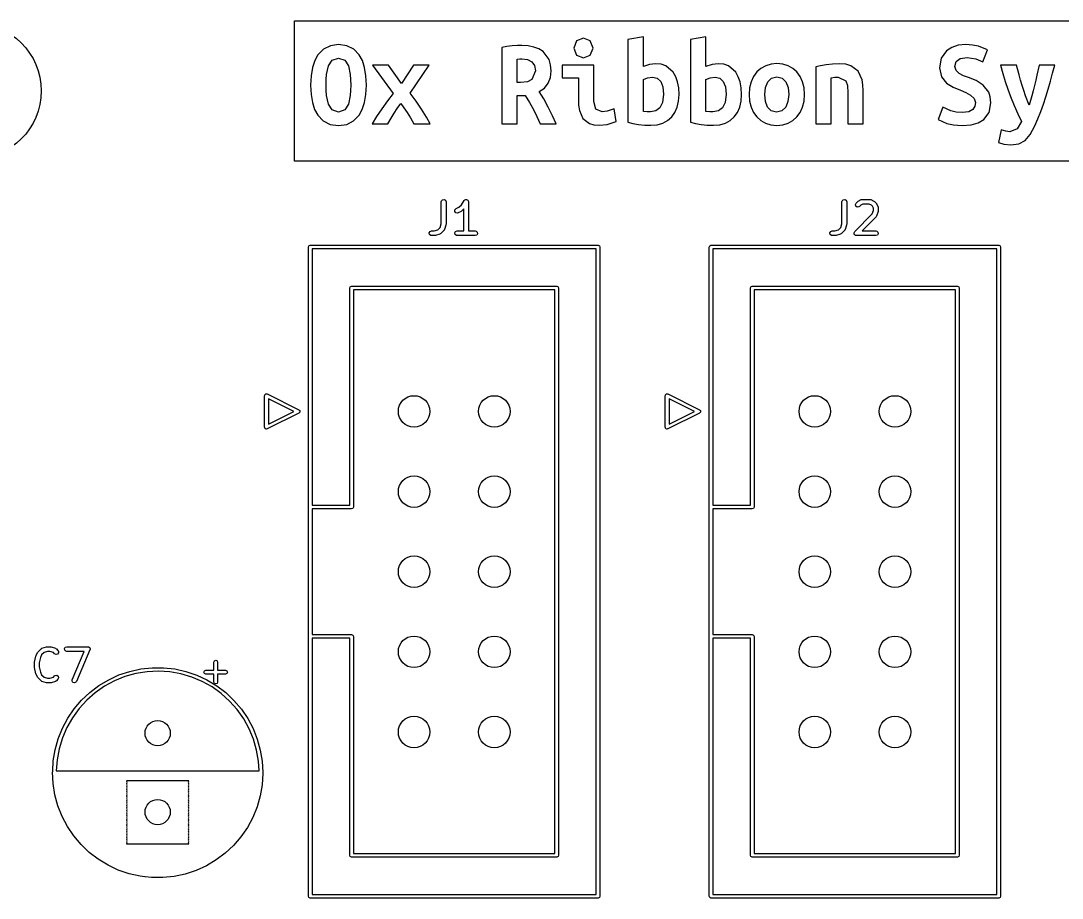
# Model space of a CAD drawing. Extents: x 80 to 221, y -131 to -73.
# Drawn here: x 156.19 to 189.2, y -102.04 to -74.23 of the extents above; entities that cross this region are included whole.
import ezdxf

# ---------------------------------------------------------------- set-up
doc = ezdxf.new("R2010")
doc.units = 0
doc.layers.add('BLACK', color=7, linetype='CONTINUOUS')

msp = doc.modelspace()

# ---------------------------------------------------------------- linework, layer by layer
at = {"layer": 'BLACK', "linetype": 'CONTINUOUS'}
for p, q in [((164.861, -74.2308), (195.311, -74.2308)), ((164.861, -78.6772), (164.861, -74.2308)), ((173.805, -74.8665), (173.716, -75.0967)), ((174.022, -74.7832), (173.805, -74.8665)), ((174.24, -74.8665), (174.022, -74.7832)), ((174.331, -75.0967), (174.24, -74.8665)), ((175.923, -74.7435), (175.435, -74.8268)), ((175.435, -74.8268), (175.435, -77.4422)), ((175.923, -75.6761), (175.923, -74.7435)), ((177.907, -74.7435), (177.419, -74.8268)), ((177.419, -74.8268), (177.419, -77.4422)), ((177.907, -75.6761), (177.907, -74.7435)), ((165.784, -75.1293), (165.608, -75.309)), ((166.001, -75.0215), (165.784, -75.1293)), ((166.259, -74.9856), (166.001, -75.0215)), ((166.524, -75.0215), (166.259, -74.9856)), ((166.744, -75.1293), (166.524, -75.0215)), ((166.918, -75.309), (166.744, -75.1293)), ((171.591, -75.0471), (171.434, -75.0768)), ((171.434, -75.0768), (171.434, -77.4978)), ((171.764, -75.0272), (171.591, -75.0471)), ((171.93, -75.0173), (171.764, -75.0272)), ((172.069, -75.0133), (171.93, -75.0173)), ((172.27, -75.0252), (172.069, -75.0133)), ((172.45, -75.061), (172.27, -75.0252)), ((172.609, -75.1215), (172.45, -75.061)), ((172.744, -75.2078), (172.609, -75.1215)), ((172.932, -75.4598), (172.744, -75.2078)), ((173.716, -75.0967), (173.805, -75.3229)), ((174.24, -75.3229), (174.331, -75.0967)), ((185.529, -75.18), (185.361, -75.4122)), ((185.697, -75.072), (185.529, -75.18)), ((185.903, -75.0072), (185.697, -75.072)), ((186.146, -74.9856), (185.903, -75.0072)), ((186.358, -74.9985), (186.146, -74.9856)), ((186.541, -75.0372), (186.358, -74.9985)), ((186.825, -75.1522), (186.541, -75.0372)), ((186.682, -75.5293), (186.825, -75.1522)), ((165.506, -75.4902), (165.432, -75.7104)), ((165.608, -75.309), (165.506, -75.4902)), ((165.939, -75.6622), (166.056, -75.4777)), ((166.056, -75.4777), (166.259, -75.4102)), ((166.259, -75.4102), (166.461, -75.4777)), ((166.461, -75.4777), (166.578, -75.6602)), ((167.017, -75.4902), (166.918, -75.309)), ((167.087, -75.7104), (167.017, -75.4902)), ((171.922, -75.4499), (172.002, -75.44)), ((171.922, -76.1881), (171.922, -75.4499)), ((172.002, -75.44), (172.069, -75.438)), ((172.069, -75.438), (172.245, -75.4608)), ((172.245, -75.4608), (172.383, -75.5293)), ((172.383, -75.5293), (172.472, -75.6464)), ((172.981, -75.626), (172.932, -75.4598)), ((173.805, -75.3229), (174.022, -75.4062)), ((174.022, -75.4062), (174.24, -75.3229)), ((180.153, -75.5848), (179.97, -75.6022)), ((180.34, -75.6022), (180.153, -75.5848)), ((185.361, -75.4122), (185.305, -75.7198)), ((185.793, -75.6761), (185.836, -75.5196)), ((185.836, -75.5196), (185.966, -75.4257)), ((185.966, -75.4257), (186.182, -75.3943)), ((186.182, -75.3943), (186.462, -75.434)), ((186.462, -75.434), (186.682, -75.5293)), ((165.432, -75.7104), (165.388, -75.9694)), ((165.884, -75.9341), (165.939, -75.6622)), ((166.578, -75.6602), (166.634, -75.9321)), ((167.13, -75.9694), (167.087, -75.7104)), ((167.846, -75.6325), (167.334, -75.6325)), ((167.334, -75.6325), (167.989, -76.5373)), ((168.259, -76.2159), (167.846, -75.6325)), ((168.64, -75.6325), (168.259, -76.2159)), ((168.533, -76.5294), (169.136, -75.6325)), ((169.136, -75.6325), (168.64, -75.6325)), ((172.502, -75.815), (172.391, -76.0909)), ((172.472, -75.6464), (172.502, -75.815)), ((172.976, -76.0234), (172.998, -75.819)), ((172.998, -75.819), (172.981, -75.626)), ((174.351, -75.6325), (173.347, -75.6325)), ((173.347, -75.6325), (173.347, -76.0373)), ((174.351, -76.7874), (174.351, -75.6325)), ((176.121, -75.6106), (175.923, -75.6761)), ((176.312, -75.5928), (176.121, -75.6106)), ((176.483, -75.6101), (176.312, -75.5928)), ((176.633, -75.6622), (176.483, -75.6101)), ((176.865, -75.8607), (176.633, -75.6622)), ((176.947, -76.0021), (176.865, -75.8607)), ((178.106, -75.6106), (177.907, -75.6761)), ((178.296, -75.5928), (178.106, -75.6106)), ((178.468, -75.6101), (178.296, -75.5928)), ((178.618, -75.6622), (178.468, -75.6101)), ((178.85, -75.8607), (178.618, -75.6622)), ((178.932, -76.0021), (178.85, -75.8607)), ((179.52, -75.8527), (179.416, -75.9946)), ((179.649, -75.7386), (179.52, -75.8527)), ((179.8, -75.6543), (179.649, -75.7386)), ((179.97, -75.6022), (179.8, -75.6543)), ((180.509, -75.6543), (180.34, -75.6022)), ((180.658, -75.7386), (180.509, -75.6543)), ((180.786, -75.8527), (180.658, -75.7386)), ((180.89, -75.9946), (180.786, -75.8527)), ((181.538, -75.6573), (181.392, -75.692)), ((181.392, -75.692), (181.392, -77.4978)), ((181.715, -75.6245), (181.538, -75.6573)), ((181.916, -75.6007), (181.715, -75.6245)), ((182.134, -75.5928), (181.916, -75.6007)), ((182.337, -75.6082), (182.134, -75.5928)), ((182.503, -75.6543), (182.337, -75.6082)), ((182.735, -75.8289), (182.503, -75.6543)), ((182.856, -76.0988), (182.735, -75.8289)), ((185.305, -75.7198), (185.368, -76.0115)), ((185.833, -75.8011), (185.793, -75.6761)), ((185.934, -75.8964), (185.833, -75.8011)), ((186.073, -75.9698), (185.934, -75.8964)), ((187.242, -75.6325), (187.315, -75.8985)), ((187.75, -75.6325), (187.242, -75.6325)), ((187.315, -75.8985), (187.392, -76.1529)), ((187.831, -75.946), (187.75, -75.6325)), ((188.468, -75.6325), (188.399, -75.95)), ((188.968, -75.6325), (188.468, -75.6325)), ((188.823, -76.1464), (188.894, -75.8919)), ((188.894, -75.8919), (188.968, -75.6325)), ((165.388, -75.9694), (165.374, -76.2675)), ((165.87, -76.2675), (165.873, -76.0948)), ((165.873, -76.0948), (165.884, -75.9341)), ((166.634, -75.9321), (166.644, -76.0943)), ((166.644, -76.0943), (166.648, -76.2675)), ((167.144, -76.2675), (167.13, -75.9694)), ((172.029, -76.1881), (171.922, -76.1881)), ((172.245, -76.1638), (172.029, -76.1881)), ((172.391, -76.0909), (172.245, -76.1638)), ((172.794, -76.3617), (172.91, -76.2079)), ((172.91, -76.2079), (172.976, -76.0234)), ((173.347, -76.0373), (173.863, -76.0373)), ((173.863, -76.0373), (173.863, -76.7239)), ((175.923, -76.0889), (176.056, -76.0353)), ((175.923, -77.1009), (175.923, -76.0889)), ((176.056, -76.0353), (176.213, -76.0135)), ((176.213, -76.0135), (176.365, -76.0482)), ((176.365, -76.0482), (176.472, -76.1524)), ((176.472, -76.1524), (176.536, -76.322)), ((177.006, -76.1683), (176.947, -76.0021)), ((177.042, -76.3568), (177.006, -76.1683)), ((177.907, -76.0889), (178.04, -76.0353)), ((177.907, -77.1009), (177.907, -76.0889)), ((178.04, -76.0353), (178.197, -76.0135)), ((178.197, -76.0135), (178.349, -76.0482)), ((178.349, -76.0482), (178.457, -76.1524)), ((178.457, -76.1524), (178.521, -76.322)), ((178.991, -76.1683), (178.932, -76.0021)), ((179.026, -76.3568), (178.991, -76.1683)), ((179.338, -76.1623), (179.289, -76.3523)), ((179.416, -75.9946), (179.338, -76.1623)), ((179.793, -76.3394), (179.866, -76.1623)), ((179.866, -76.1623), (179.986, -76.0477)), ((179.986, -76.0477), (180.153, -76.0095)), ((180.153, -76.0095), (180.325, -76.0477)), ((180.325, -76.0477), (180.441, -76.1623)), ((180.441, -76.1623), (180.508, -76.3394)), ((180.967, -76.1623), (180.89, -75.9946)), ((181.015, -76.3523), (180.967, -76.1623)), ((181.88, -76.0333), (181.993, -76.0214)), ((181.88, -77.4978), (181.88, -76.0333)), ((181.993, -76.0214), (182.102, -76.0174)), ((182.102, -76.0174), (182.344, -76.1325)), ((182.344, -76.1325), (182.389, -76.2843)), ((182.883, -76.264), (182.856, -76.0988)), ((185.368, -76.0115), (185.529, -76.2079)), ((185.529, -76.2079), (185.745, -76.3389)), ((186.226, -76.0293), (186.073, -75.9698)), ((186.466, -76.1266), (186.226, -76.0293)), ((186.696, -76.2695), (186.466, -76.1266)), ((187.392, -76.1529), (187.474, -76.3956)), ((187.878, -76.1127), (187.831, -75.946)), ((187.928, -76.2794), (187.878, -76.1127)), ((188.36, -76.1162), (188.321, -76.2814)), ((188.399, -75.95), (188.36, -76.1162)), ((188.752, -76.3955), (188.823, -76.1464)), ((165.374, -76.2675), (165.388, -76.5655)), ((165.388, -76.5655), (165.431, -76.8246)), ((165.873, -76.4406), (165.87, -76.2675)), ((165.884, -76.6028), (165.873, -76.4406)), ((166.644, -76.4401), (166.634, -76.6008)), ((166.648, -76.2675), (166.644, -76.4401)), ((167.086, -76.8246), (167.13, -76.5655)), ((167.13, -76.5655), (167.144, -76.2675)), ((167.989, -76.5373), (167.809, -76.7715)), ((168.719, -76.7735), (168.533, -76.5294)), ((172.621, -76.4738), (172.794, -76.3617)), ((172.764, -76.702), (172.621, -76.4738)), ((176.558, -76.5532), (176.53, -76.8176)), ((176.536, -76.322), (176.558, -76.5532)), ((177.039, -76.777), (177.054, -76.5651)), ((177.054, -76.5651), (177.042, -76.3568)), ((178.542, -76.5532), (178.514, -76.8176)), ((178.521, -76.322), (178.542, -76.5532)), ((179.023, -76.777), (179.038, -76.5651)), ((179.038, -76.5651), (179.026, -76.3568)), ((179.289, -76.3523), (179.272, -76.5612)), ((179.272, -76.5612), (179.288, -76.773)), ((179.768, -76.5651), (179.793, -76.3394)), ((179.791, -76.7913), (179.768, -76.5651)), ((180.53, -76.5651), (180.506, -76.7913)), ((180.508, -76.3394), (180.53, -76.5651)), ((181.031, -76.5612), (181.015, -76.3523)), ((181.015, -76.773), (181.031, -76.5612)), ((182.389, -76.2843), (182.404, -76.5096)), ((182.404, -76.5096), (182.404, -77.4978)), ((182.892, -76.4461), (182.883, -76.264)), ((182.892, -77.4978), (182.892, -76.4461)), ((185.745, -76.3389), (185.976, -76.4302)), ((185.976, -76.4302), (186.142, -76.4996)), ((186.142, -76.4996), (186.293, -76.583)), ((186.869, -76.4917), (186.696, -76.2695)), ((186.919, -76.642), (186.869, -76.4917)), ((187.474, -76.3956), (187.559, -76.6266)), ((187.981, -76.4446), (187.928, -76.2794)), ((188.037, -76.6068), (187.981, -76.4446)), ((188.28, -76.4451), (188.238, -76.6068)), ((188.321, -76.2814), (188.28, -76.4451)), ((188.678, -76.6385), (188.752, -76.3955)), ((165.431, -76.8246), (165.502, -77.0447)), ((165.939, -76.8747), (165.884, -76.6028)), ((166.056, -77.0572), (165.939, -76.8747)), ((166.578, -76.8727), (166.459, -77.0572)), ((166.634, -76.6008), (166.578, -76.8727)), ((167.014, -77.0447), (167.086, -76.8246)), ((167.809, -76.7715), (167.63, -77.0195)), ((168.122, -77.0076), (168.235, -76.8509)), ((168.235, -76.8509), (168.334, -76.9858)), ((168.894, -77.0334), (168.719, -76.7735)), ((171.922, -76.5929), (172.176, -76.5929)), ((171.922, -77.4978), (171.922, -76.5929)), ((172.176, -76.5929), (172.311, -76.8176)), ((172.311, -76.8176), (172.436, -77.0394)), ((172.91, -76.964), (172.764, -76.702)), ((173.863, -76.7239), (173.871, -76.9074)), ((174.413, -77.0354), (174.351, -76.7874)), ((176.53, -76.8176), (176.447, -76.9918)), ((176.994, -76.968), (177.039, -76.777)), ((178.514, -76.8176), (178.431, -76.9918)), ((178.979, -76.968), (179.023, -76.777)), ((179.288, -76.773), (179.336, -76.964)), ((179.858, -76.9699), (179.791, -76.7913)), ((180.506, -76.7913), (180.433, -76.9699)), ((180.967, -76.964), (181.015, -76.773)), ((186.293, -76.583), (186.404, -76.6882)), ((186.404, -76.6882), (186.448, -76.8231)), ((186.448, -76.8231), (186.43, -76.9402)), ((186.88, -77.1332), (186.936, -76.8271)), ((186.936, -76.8271), (186.919, -76.642)), ((187.559, -76.6266), (187.676, -76.9157)), ((188.154, -76.9064), (188.037, -76.6068)), ((188.238, -76.6068), (188.154, -76.9064)), ((188.518, -77.1088), (188.6, -76.8762)), ((188.6, -76.8762), (188.678, -76.6385)), ((165.502, -77.0447), (165.602, -77.2259)), ((165.602, -77.2259), (165.777, -77.4056)), ((166.259, -77.1247), (166.056, -77.0572)), ((166.459, -77.0572), (166.259, -77.1247)), ((166.739, -77.4056), (166.914, -77.2259)), ((166.914, -77.2259), (167.014, -77.0447)), ((167.63, -77.0195), (167.467, -77.2656)), ((167.925, -77.3202), (168.021, -77.1604)), ((168.021, -77.1604), (168.122, -77.0076)), ((168.334, -76.9858), (168.438, -77.1366)), ((168.438, -77.1366), (168.545, -77.3063)), ((169.045, -77.2835), (168.894, -77.0334)), ((172.436, -77.0394), (172.55, -77.2641)), ((173.047, -77.2378), (172.91, -76.964)), ((173.871, -76.9074), (173.895, -77.0692)), ((173.895, -77.0692), (174.004, -77.3251)), ((174.617, -77.1168), (174.413, -77.0354)), ((174.78, -77.0989), (174.617, -77.1168)), ((174.994, -77.0255), (174.78, -77.0989)), ((175.058, -77.4184), (174.994, -77.0255)), ((176.04, -77.1168), (175.923, -77.1009)), ((176.145, -77.1208), (176.04, -77.1168)), ((176.316, -77.0885), (176.145, -77.1208)), ((176.447, -76.9918), (176.316, -77.0885)), ((176.82, -77.2755), (176.921, -77.1351)), ((176.921, -77.1351), (176.994, -76.968)), ((178.024, -77.1168), (177.907, -77.1009)), ((178.129, -77.1208), (178.024, -77.1168)), ((178.3, -77.0885), (178.129, -77.1208)), ((178.431, -76.9918), (178.3, -77.0885)), ((178.804, -77.2755), (178.905, -77.1351)), ((178.905, -77.1351), (178.979, -76.968)), ((179.336, -76.964), (179.413, -77.1322)), ((179.413, -77.1322), (179.516, -77.2755)), ((179.974, -77.086), (179.858, -76.9699)), ((180.146, -77.1247), (179.974, -77.086)), ((180.313, -77.086), (180.146, -77.1247)), ((180.433, -76.9699), (180.313, -77.086)), ((180.788, -77.2755), (180.891, -77.1322)), ((180.891, -77.1322), (180.967, -76.964)), ((185.412, -76.966), (185.269, -77.3628)), ((185.668, -77.085), (185.412, -76.966)), ((185.833, -77.1267), (185.668, -77.085)), ((186.031, -77.1406), (185.833, -77.1267)), ((186.236, -77.1148), (186.031, -77.1406)), ((186.365, -77.0434), (186.236, -77.1148)), ((186.43, -76.9402), (186.365, -77.0434)), ((186.712, -77.3609), (186.88, -77.1332)), ((187.676, -76.9157), (187.792, -77.1823)), ((187.792, -77.1823), (187.908, -77.4263)), ((188.429, -77.3361), (188.518, -77.1088)), ((165.777, -77.4056), (165.997, -77.5134)), ((165.997, -77.5134), (166.263, -77.5494)), ((166.263, -77.5494), (166.522, -77.5134)), ((166.522, -77.5134), (166.739, -77.4056)), ((167.467, -77.2656), (167.33, -77.4978)), ((167.33, -77.4978), (167.827, -77.4978)), ((167.827, -77.4978), (167.925, -77.3202)), ((168.545, -77.3063), (168.652, -77.4978)), ((168.652, -77.4978), (169.16, -77.4978)), ((169.16, -77.4978), (169.045, -77.2835)), ((171.434, -77.4978), (171.922, -77.4978)), ((172.55, -77.2641), (172.649, -77.4978)), ((172.649, -77.4978), (173.161, -77.4978)), ((173.161, -77.4978), (173.047, -77.2378)), ((174.004, -77.3251), (174.21, -77.4859)), ((174.21, -77.4859), (174.355, -77.5275)), ((174.355, -77.5275), (174.53, -77.5414)), ((174.53, -77.5414), (174.774, -77.5156)), ((174.774, -77.5156), (175.058, -77.4184)), ((175.435, -77.4422), (175.585, -77.4819)), ((175.585, -77.4819), (175.768, -77.5137)), ((175.768, -77.5137), (175.964, -77.5345)), ((175.964, -77.5345), (176.157, -77.5414)), ((176.157, -77.5414), (176.359, -77.5241)), ((176.359, -77.5241), (176.538, -77.472)), ((176.538, -77.472), (176.692, -77.3881)), ((176.692, -77.3881), (176.82, -77.2755)), ((177.419, -77.4422), (177.57, -77.4819)), ((177.57, -77.4819), (177.752, -77.5137)), ((177.752, -77.5137), (177.949, -77.5345)), ((177.949, -77.5345), (178.141, -77.5414)), ((178.141, -77.5414), (178.344, -77.5241)), ((178.344, -77.5241), (178.522, -77.472)), ((178.522, -77.472), (178.676, -77.3881)), ((178.676, -77.3881), (178.804, -77.2755)), ((179.516, -77.2755), (179.644, -77.3916)), ((179.644, -77.3916), (179.794, -77.4779)), ((179.794, -77.4779), (179.964, -77.5315)), ((179.964, -77.5315), (180.153, -77.5494)), ((180.153, -77.5494), (180.342, -77.5315)), ((180.342, -77.5315), (180.513, -77.4779)), ((180.513, -77.4779), (180.662, -77.3916)), ((180.662, -77.3916), (180.788, -77.2755)), ((181.392, -77.4978), (181.88, -77.4978)), ((182.404, -77.4978), (182.892, -77.4978)), ((185.269, -77.3628), (185.543, -77.4839)), ((185.543, -77.4839), (185.756, -77.533)), ((185.756, -77.533), (186.031, -77.5494)), ((186.031, -77.5494), (186.31, -77.5284)), ((186.31, -77.5284), (186.537, -77.4656)), ((186.537, -77.4656), (186.712, -77.3609)), ((187.908, -77.4263), (187.769, -77.6526)), ((188.184, -77.8312), (188.333, -77.5573)), ((188.333, -77.5573), (188.429, -77.3361)), ((187.265, -77.6843), (187.174, -78.0931)), ((187.406, -77.7339), (187.265, -77.6843)), ((187.539, -77.7478), (187.406, -77.7339)), ((187.769, -77.6526), (187.539, -77.7478)), ((188.022, -78.0197), (188.184, -77.8312)), ((187.174, -78.0931), (187.343, -78.1447)), ((187.343, -78.1447), (187.567, -78.1645)), ((187.567, -78.1645), (187.823, -78.1288)), ((187.823, -78.1288), (188.022, -78.0197)), ((195.311, -78.6772), (164.861, -78.6772)), ((169.518, -79.9664), (169.522, -79.9407)), ((169.518, -80.6685), (169.518, -79.9664)), ((169.522, -79.9407), (169.555, -79.9014)), ((169.555, -79.9014), (169.606, -79.8925)), ((169.606, -79.8925), (169.65, -79.9182)), ((169.65, -79.9182), (169.668, -79.9664)), ((169.668, -79.9664), (169.668, -80.6807)), ((169.952, -80.2223), (169.988, -80.185)), ((169.988, -80.185), (170.072, -80.1428)), ((170.072, -80.1428), (170.153, -80.0615)), ((170.153, -80.0615), (170.245, -79.9248)), ((170.232, -80.1951), (170.17, -80.2575)), ((170.232, -80.8914), (170.232, -80.1951)), ((170.245, -79.9248), (170.263, -79.9059)), ((170.263, -79.9059), (170.267, -79.9047)), ((170.267, -79.9047), (170.269, -79.9014)), ((170.269, -79.9014), (170.291, -79.8976)), ((170.291, -79.8976), (170.312, -79.8915)), ((170.312, -79.8915), (170.316, -79.8933)), ((170.316, -79.8933), (170.32, -79.8925)), ((170.32, -79.8925), (170.339, -79.9034)), ((170.339, -79.9034), (170.359, -79.9121)), ((170.359, -79.9121), (170.361, -79.916)), ((170.361, -79.916), (170.364, -79.9182)), ((170.364, -79.9182), (170.372, -79.9386)), ((170.372, -79.9386), (170.381, -79.9581)), ((170.381, -79.9581), (170.38, -79.9623)), ((170.38, -79.9623), (170.382, -79.9664)), ((170.382, -79.9664), (170.382, -80.8914)), ((182.218, -79.9664), (182.222, -79.9407)), ((182.218, -80.6685), (182.218, -79.9664)), ((182.222, -79.9407), (182.255, -79.9014)), ((182.255, -79.9014), (182.306, -79.8925)), ((182.306, -79.8925), (182.35, -79.9182)), ((182.35, -79.9182), (182.368, -79.9664)), ((182.368, -79.9664), (182.368, -80.6807)), ((182.647, -80.0551), (182.668, -80.0086)), ((182.66, -80.1046), (182.647, -80.0551)), ((182.702, -80.1341), (182.66, -80.1046)), ((182.668, -80.0086), (182.716, -79.961)), ((182.753, -80.1296), (182.702, -80.1341)), ((182.716, -79.961), (182.734, -79.9481)), ((182.734, -79.9481), (182.735, -79.9469)), ((182.735, -79.9469), (182.831, -79.8993)), ((182.774, -80.1147), (182.753, -80.1296)), ((182.813, -80.0756), (182.774, -80.1147)), ((182.882, -80.0414), (182.813, -80.0756)), ((182.831, -79.8993), (182.856, -79.8919)), ((182.856, -79.8919), (182.86, -79.8929)), ((182.86, -79.8929), (182.864, -79.8914)), ((182.864, -79.8914), (183.102, -79.8914)), ((183.084, -80.0414), (182.882, -80.0414)), ((183.153, -80.0756), (183.084, -80.0414)), ((183.102, -79.8914), (183.128, -79.8959)), ((183.128, -79.8959), (183.131, -79.8988)), ((183.131, -79.8988), (183.136, -79.8993)), ((183.136, -79.8993), (183.231, -79.9469)), ((183.183, -80.106), (183.153, -80.0756)), ((183.218, -80.1746), (183.183, -80.106)), ((183.218, -80.2399), (183.218, -80.1746)), ((183.231, -79.9469), (183.249, -79.9603)), ((183.249, -79.9603), (183.25, -79.961)), ((183.25, -79.961), (183.298, -80.0086)), ((183.298, -80.0086), (183.311, -80.027)), ((183.311, -80.027), (183.312, -80.0281)), ((183.312, -80.0281), (183.36, -80.1233)), ((183.36, -80.1233), (183.367, -80.1483)), ((183.367, -80.1483), (183.366, -80.1526)), ((183.366, -80.1526), (183.368, -80.1569)), ((183.368, -80.1569), (183.368, -80.2521)), ((169.949, -80.2735), (169.952, -80.2223)), ((169.98, -80.3147), (169.949, -80.2735)), ((170.03, -80.3266), (169.98, -80.3147)), ((170.055, -80.3192), (170.03, -80.3266)), ((170.15, -80.2716), (170.055, -80.3192)), ((170.151, -80.2704), (170.15, -80.2716)), ((170.17, -80.2575), (170.151, -80.2704)), ((182.621, -80.9133), (183.179, -80.3544)), ((183.298, -80.448), (182.855, -80.8914)), ((183.179, -80.3544), (183.218, -80.2399)), ((183.3, -80.4439), (183.298, -80.448)), ((183.304, -80.4416), (183.3, -80.4439)), ((183.316, -80.4187), (183.304, -80.4416)), ((183.364, -80.2758), (183.316, -80.4187)), ((183.368, -80.2521), (183.364, -80.2742)), ((183.364, -80.2742), (183.364, -80.2758)), ((169.295, -80.8914), (169.409, -80.8532)), ((169.409, -80.8532), (169.479, -80.783)), ((169.479, -80.783), (169.518, -80.6685)), ((169.616, -80.8472), (169.604, -80.8701)), ((169.664, -80.7044), (169.616, -80.8472)), ((169.668, -80.6807), (169.664, -80.7027)), ((169.664, -80.7027), (169.664, -80.7044)), ((181.995, -80.8914), (182.109, -80.8532)), ((182.109, -80.8532), (182.179, -80.783)), ((182.179, -80.783), (182.218, -80.6685)), ((182.316, -80.8472), (182.304, -80.8701)), ((182.364, -80.7044), (182.316, -80.8472)), ((182.368, -80.6807), (182.364, -80.7027)), ((182.364, -80.7027), (182.364, -80.7044)), ((169.138, -80.9534), (169.164, -80.9089)), ((169.147, -81.0039), (169.138, -80.9534)), ((169.186, -81.0369), (169.147, -81.0039)), ((169.164, -80.9089), (169.212, -80.8914)), ((169.212, -81.0414), (169.186, -81.0369)), ((169.212, -80.8914), (169.295, -80.8914)), ((169.307, -81.0414), (169.212, -81.0414)), ((169.308, -81.0408), (169.307, -81.0414)), ((169.331, -81.0375), (169.308, -81.0408)), ((169.474, -80.9899), (169.331, -81.0375)), ((169.477, -80.9871), (169.474, -80.9899)), ((169.482, -80.9867), (169.477, -80.9871)), ((169.503, -80.9718), (169.482, -80.9867)), ((169.598, -80.8766), (169.503, -80.9718)), ((169.6, -80.8725), (169.598, -80.8766)), ((169.604, -80.8701), (169.6, -80.8725)), ((169.947, -80.9534), (169.973, -80.9089)), ((169.956, -81.0039), (169.947, -80.9534)), ((169.996, -81.0369), (169.956, -81.0039)), ((169.973, -80.9089), (170.021, -80.8914)), ((170.021, -81.0414), (169.996, -81.0369)), ((170.021, -80.8914), (170.232, -80.8914)), ((170.593, -81.0414), (170.021, -81.0414)), ((170.382, -80.8914), (170.593, -80.8914)), ((170.593, -80.8914), (170.618, -80.8959)), ((170.641, -81.0238), (170.593, -81.0414)), ((170.618, -80.8959), (170.658, -80.9289)), ((170.667, -80.9794), (170.641, -81.0238)), ((170.658, -80.9289), (170.667, -80.9794)), ((181.838, -80.9534), (181.864, -80.9089)), ((181.847, -81.0039), (181.838, -80.9534)), ((181.886, -81.0369), (181.847, -81.0039)), ((181.864, -80.9089), (181.912, -80.8914)), ((181.912, -81.0414), (181.886, -81.0369)), ((181.912, -80.8914), (181.995, -80.8914)), ((182.007, -81.0414), (181.912, -81.0414)), ((182.008, -81.0408), (182.007, -81.0414)), ((182.031, -81.0375), (182.008, -81.0408)), ((182.174, -80.9899), (182.031, -81.0375)), ((182.177, -80.9871), (182.174, -80.9899)), ((182.182, -80.9867), (182.177, -80.9871)), ((182.203, -80.9718), (182.182, -80.9867)), ((182.298, -80.8766), (182.203, -80.9718)), ((182.3, -80.8725), (182.298, -80.8766)), ((182.304, -80.8701), (182.3, -80.8725)), ((182.599, -80.9598), (182.6, -80.9567)), ((182.605, -80.9816), (182.599, -80.9598)), ((182.6, -80.9534), (182.611, -80.9338)), ((182.6, -80.9567), (182.6, -80.9534)), ((182.609, -81.0039), (182.605, -80.9816)), ((182.611, -81.0061), (182.609, -81.0039)), ((182.611, -80.9338), (182.621, -80.9133)), ((182.612, -81.0094), (182.611, -81.0061)), ((182.631, -81.0223), (182.612, -81.0094)), ((182.648, -81.0369), (182.631, -81.0223)), ((182.653, -81.0377), (182.648, -81.0369)), ((182.654, -81.0388), (182.653, -81.0377)), ((182.657, -81.0385), (182.654, -81.0388)), ((182.674, -81.0414), (182.657, -81.0385)), ((183.293, -81.0414), (182.674, -81.0414)), ((182.855, -80.8914), (183.293, -80.8914)), ((183.293, -80.8914), (183.318, -80.8959)), ((183.341, -81.0238), (183.293, -81.0414)), ((183.318, -80.8959), (183.358, -80.9289)), ((183.367, -80.9794), (183.341, -81.0238)), ((183.358, -80.9289), (183.367, -80.9794)), ((165.306, -81.404), (165.324, -81.3616)), ((165.306, -101.984), (165.306, -81.404)), ((165.324, -81.3616), (165.366, -81.344)), ((165.366, -81.344), (174.486, -81.344)), ((174.426, -81.464), (165.426, -81.464)), ((165.426, -81.464), (165.426, -89.584)), ((174.426, -101.924), (174.426, -81.464)), ((174.486, -81.344), (174.528, -81.3616)), ((174.528, -81.3616), (174.546, -81.404)), ((174.546, -81.404), (174.546, -101.984)), ((178.006, -81.404), (178.024, -81.3616)), ((178.006, -101.984), (178.006, -81.404)), ((178.024, -81.3616), (178.066, -81.344)), ((178.066, -81.344), (187.186, -81.344)), ((187.126, -81.464), (178.126, -81.464)), ((178.126, -81.464), (178.126, -89.584)), ((187.126, -101.924), (187.126, -81.464)), ((187.186, -81.344), (187.228, -81.3616)), ((187.228, -81.3616), (187.246, -81.404)), ((187.246, -81.404), (187.246, -101.984)), ((166.616, -82.704), (166.634, -82.6616)), ((166.616, -89.584), (166.616, -82.704)), ((166.634, -82.6616), (166.676, -82.644)), ((166.676, -82.644), (173.176, -82.644)), ((173.116, -82.764), (166.736, -82.764)), ((166.736, -82.764), (166.736, -89.644)), ((173.116, -100.624), (173.116, -82.764)), ((173.176, -82.644), (173.218, -82.6616)), ((173.218, -82.6616), (173.236, -82.704)), ((173.236, -82.704), (173.236, -100.684)), ((179.316, -82.704), (179.334, -82.6616)), ((179.316, -89.584), (179.316, -82.704)), ((179.334, -82.6616), (179.376, -82.644)), ((179.376, -82.644), (185.876, -82.644)), ((185.816, -82.764), (179.436, -82.764)), ((179.436, -82.764), (179.436, -89.644)), ((185.816, -100.624), (185.816, -82.764)), ((185.876, -82.644), (185.918, -82.6616)), ((185.918, -82.6616), (185.936, -82.704)), ((185.936, -82.704), (185.936, -100.684)), ((163.916, -86.114), (163.921, -86.1011)), ((163.916, -87.114), (163.916, -86.114)), ((163.921, -86.1011), (163.922, -86.0872)), ((163.922, -86.0872), (163.93, -86.0807)), ((163.93, -86.0807), (163.934, -86.0716)), ((163.934, -86.0716), (163.946, -86.0662)), ((163.946, -86.0662), (163.957, -86.0571)), ((163.957, -86.0571), (163.967, -86.0578)), ((163.967, -86.0578), (163.976, -86.054)), ((163.976, -86.054), (163.989, -86.0593)), ((163.989, -86.0593), (164.003, -86.0603)), ((164.003, -86.0603), (165.003, -86.5603)), ((176.616, -86.114), (176.621, -86.1011)), ((176.616, -87.114), (176.616, -86.114)), ((176.621, -86.1011), (176.622, -86.0872)), ((176.622, -86.0872), (176.63, -86.0807)), ((176.63, -86.0807), (176.634, -86.0716)), ((176.634, -86.0716), (176.646, -86.0662)), ((176.646, -86.0662), (176.657, -86.0571)), ((176.657, -86.0571), (176.667, -86.0578)), ((176.667, -86.0578), (176.676, -86.054)), ((176.676, -86.054), (176.689, -86.0593)), ((176.689, -86.0593), (176.703, -86.0603)), ((176.703, -86.0603), (177.703, -86.5603)), ((164.842, -86.614), (164.036, -86.2111)), ((164.036, -86.2111), (164.036, -87.0169)), ((177.542, -86.614), (176.736, -86.2111)), ((176.736, -86.2111), (176.736, -87.0169)), ((165.003, -86.6677), (164.003, -87.1677)), ((164.036, -87.0169), (164.842, -86.614)), ((165.003, -86.5603), (165.015, -86.5747)), ((165.015, -86.6533), (165.003, -86.6677)), ((165.015, -86.5747), (165.03, -86.5872)), ((165.03, -86.6408), (165.015, -86.6533)), ((165.03, -86.5872), (165.03, -86.5916)), ((165.03, -86.5916), (165.033, -86.595)), ((165.033, -86.633), (165.03, -86.6364)), ((165.03, -86.6364), (165.03, -86.6408)), ((165.033, -86.595), (165.032, -86.614)), ((165.032, -86.614), (165.033, -86.633)), ((177.703, -86.6677), (176.703, -87.1677)), ((176.736, -87.0169), (177.542, -86.614)), ((177.703, -86.5603), (177.715, -86.5747)), ((177.715, -86.6533), (177.703, -86.6677)), ((177.715, -86.5747), (177.73, -86.5872)), ((177.73, -86.6408), (177.715, -86.6533)), ((177.73, -86.5872), (177.73, -86.5916)), ((177.73, -86.5916), (177.733, -86.595)), ((177.733, -86.633), (177.73, -86.6364)), ((177.73, -86.6364), (177.73, -86.6408)), ((177.733, -86.595), (177.732, -86.614)), ((177.732, -86.614), (177.733, -86.633)), ((163.921, -87.1269), (163.916, -87.114)), ((163.922, -87.1408), (163.921, -87.1269)), ((176.621, -87.1269), (176.616, -87.114)), ((176.622, -87.1408), (176.621, -87.1269)), ((163.93, -87.1473), (163.922, -87.1408)), ((163.934, -87.1564), (163.93, -87.1473)), ((163.946, -87.1618), (163.934, -87.1564)), ((163.957, -87.1709), (163.946, -87.1618)), ((163.967, -87.1702), (163.957, -87.1709)), ((163.976, -87.174), (163.967, -87.1702)), ((163.989, -87.1687), (163.976, -87.174)), ((164.003, -87.1677), (163.989, -87.1687)), ((176.63, -87.1473), (176.622, -87.1408)), ((176.634, -87.1564), (176.63, -87.1473)), ((176.646, -87.1618), (176.634, -87.1564)), ((176.657, -87.1709), (176.646, -87.1618)), ((176.667, -87.1702), (176.657, -87.1709)), ((176.676, -87.174), (176.667, -87.1702)), ((176.689, -87.1687), (176.676, -87.174)), ((176.703, -87.1677), (176.689, -87.1687)), ((165.426, -89.584), (166.616, -89.584)), ((166.676, -89.704), (165.426, -89.704)), ((165.426, -89.704), (165.426, -93.684)), ((166.718, -89.6864), (166.676, -89.704)), ((166.736, -89.644), (166.718, -89.6864)), ((178.126, -89.584), (179.316, -89.584)), ((179.376, -89.704), (178.126, -89.704)), ((178.126, -89.704), (178.126, -93.684)), ((179.418, -89.6864), (179.376, -89.704)), ((179.436, -89.644), (179.418, -89.6864)), ((165.426, -93.684), (166.676, -93.684)), ((166.676, -93.684), (166.718, -93.7016)), ((166.718, -93.7016), (166.736, -93.744)), ((178.126, -93.684), (179.376, -93.684)), ((179.376, -93.684), (179.418, -93.7016)), ((179.418, -93.7016), (179.436, -93.744)), ((166.616, -93.804), (165.426, -93.804)), ((165.426, -93.804), (165.426, -101.924)), ((166.616, -100.684), (166.616, -93.804)), ((166.736, -93.744), (166.736, -100.624)), ((179.316, -93.804), (178.126, -93.804)), ((178.126, -93.804), (178.126, -101.924)), ((179.316, -100.684), (179.316, -93.804)), ((179.436, -93.744), (179.436, -100.624)), ((156.622, -94.5571), (156.669, -94.3667)), ((156.669, -94.3667), (156.674, -94.3548)), ((156.674, -94.3548), (156.675, -94.3513)), ((156.675, -94.3513), (156.722, -94.2561)), ((156.722, -94.2561), (156.736, -94.2381)), ((156.736, -94.2366), (156.832, -94.1413)), ((156.736, -94.2381), (156.736, -94.2366)), ((156.851, -94.334), (156.813, -94.411)), ((156.832, -94.1413), (156.853, -94.1264)), ((156.925, -94.2599), (156.851, -94.334)), ((156.853, -94.1264), (156.858, -94.126)), ((156.858, -94.126), (156.861, -94.1232)), ((156.861, -94.1232), (157.004, -94.0756)), ((157.04, -94.2218), (156.925, -94.2599)), ((157.004, -94.0756), (157.026, -94.0723)), ((157.026, -94.0723), (157.028, -94.0718)), ((157.028, -94.0718), (157.123, -94.0718)), ((157.111, -94.2218), (157.04, -94.2218)), ((157.225, -94.2599), (157.111, -94.2218)), ((157.123, -94.0718), (157.145, -94.0757)), ((157.145, -94.0757), (157.147, -94.0756)), ((157.147, -94.0756), (157.289, -94.1232)), ((157.26, -94.295), (157.225, -94.2599)), ((157.307, -94.3167), (157.26, -94.295)), ((157.289, -94.1232), (157.312, -94.1356)), ((157.356, -94.3034), (157.307, -94.3167)), ((157.312, -94.1356), (157.315, -94.1395)), ((157.315, -94.1395), (157.319, -94.1413)), ((157.319, -94.1413), (157.366, -94.189)), ((157.386, -94.2614), (157.356, -94.3034)), ((157.366, -94.189), (157.381, -94.2103)), ((157.381, -94.2103), (157.386, -94.2614)), ((157.573, -94.1337), (157.598, -94.0893)), ((157.582, -94.1843), (157.573, -94.1337)), ((157.621, -94.2172), (157.582, -94.1843)), ((157.598, -94.0893), (157.647, -94.0718)), ((157.647, -94.2218), (157.621, -94.2172)), ((157.647, -94.0718), (158.313, -94.0718)), ((158.2, -94.2218), (157.647, -94.2218)), ((157.816, -95.1172), (158.2, -94.2218)), ((158.382, -94.1763), (157.954, -95.1763)), ((158.313, -94.0718), (158.339, -94.0763)), ((158.339, -94.0763), (158.346, -94.082)), ((158.346, -94.082), (158.354, -94.084)), ((158.354, -94.084), (158.365, -94.098)), ((158.365, -94.098), (158.378, -94.1093)), ((158.378, -94.1093), (158.38, -94.118)), ((158.38, -94.118), (158.385, -94.1251)), ((158.383, -94.1675), (158.382, -94.1763)), ((158.387, -94.1598), (158.383, -94.1675)), ((158.385, -94.1251), (158.384, -94.1425)), ((158.384, -94.1425), (158.387, -94.1598)), ((156.619, -94.5753), (156.622, -94.5606)), ((156.619, -94.7182), (156.619, -94.5753)), ((156.62, -94.7214), (156.619, -94.7182)), ((156.622, -94.7364), (156.62, -94.7214)), ((156.622, -94.5606), (156.622, -94.5571)), ((156.813, -94.411), (156.769, -94.5846)), ((156.769, -94.5846), (156.769, -94.709)), ((156.769, -94.709), (156.813, -94.8825)), ((162.307, -94.5638), (162.325, -94.5213)), ((162.307, -94.8188), (162.307, -94.5638)), ((162.325, -94.5213), (162.367, -94.5038)), ((162.367, -94.5038), (162.409, -94.5213)), ((162.409, -94.5213), (162.427, -94.5638)), ((162.427, -94.5638), (162.427, -94.8188)), ((156.669, -94.9269), (156.622, -94.7364)), ((156.671, -94.9298), (156.669, -94.9269)), ((156.675, -94.9422), (156.671, -94.9298)), ((156.722, -95.0374), (156.675, -94.9422)), ((156.724, -95.0386), (156.722, -95.0374)), ((156.736, -95.0569), (156.724, -95.0386)), ((156.832, -95.1522), (156.736, -95.0569)), ((156.813, -94.8825), (156.851, -94.9595)), ((156.851, -94.9595), (156.925, -95.0336)), ((156.925, -95.0336), (157.04, -95.0718)), ((157.111, -95.0718), (157.225, -95.0336)), ((157.225, -95.0336), (157.26, -94.9985)), ((157.26, -94.9985), (157.282, -94.9835)), ((157.282, -94.9835), (157.333, -94.9791)), ((157.333, -94.9791), (157.375, -95.0085)), ((157.388, -95.0581), (157.366, -95.1046)), ((157.375, -95.0085), (157.388, -95.0581)), ((158.975, -95.1183), (159.302, -94.9678)), ((159.492, -95.0205), (159.159, -95.1549)), ((159.302, -94.9678), (159.644, -94.8536)), ((159.838, -94.9239), (159.492, -95.0205)), ((159.644, -94.8536), (159.996, -94.7768)), ((160.192, -94.8666), (159.838, -94.9239)), ((159.996, -94.7768), (160.354, -94.7386)), ((160.55, -94.849), (160.192, -94.8666)), ((160.354, -94.7386), (160.714, -94.7392)), ((160.909, -94.8716), (160.55, -94.849)), ((160.714, -94.7392), (161.072, -94.7787)), ((161.262, -94.9339), (160.909, -94.8716)), ((161.072, -94.7787), (161.424, -94.8567)), ((161.606, -95.0352), (161.262, -94.9339)), ((161.424, -94.8567), (161.765, -94.9721)), ((161.937, -95.1743), (161.606, -95.0352)), ((161.765, -94.9721), (162.091, -95.1238)), ((161.992, -94.8788), (162.01, -94.8363)), ((162.01, -94.9212), (161.992, -94.8788)), ((162.01, -94.8363), (162.052, -94.8188)), ((162.052, -94.9388), (162.01, -94.9212)), ((162.052, -94.8188), (162.307, -94.8188)), ((162.307, -94.9388), (162.052, -94.9388)), ((162.307, -95.1938), (162.307, -94.9388)), ((162.427, -94.8188), (162.682, -94.8188)), ((162.682, -94.9388), (162.427, -94.9388)), ((162.427, -94.9388), (162.427, -95.1938)), ((162.682, -94.8188), (162.724, -94.8363)), ((162.724, -94.9212), (162.682, -94.9388)), ((162.724, -94.8363), (162.742, -94.8788)), ((162.742, -94.8788), (162.724, -94.9212)), ((156.836, -95.1541), (156.832, -95.1522)), ((156.838, -95.1579), (156.836, -95.1541)), ((156.861, -95.1703), (156.838, -95.1579)), ((157.004, -95.2179), (156.861, -95.1703)), ((157.006, -95.2179), (157.004, -95.2179)), ((157.028, -95.2218), (157.006, -95.2179)), ((157.123, -95.2218), (157.028, -95.2218)), ((157.04, -95.0718), (157.111, -95.0718)), ((157.124, -95.2212), (157.123, -95.2218)), ((157.147, -95.2179), (157.124, -95.2212)), ((157.289, -95.1703), (157.147, -95.2179)), ((157.293, -95.1675), (157.289, -95.1703)), ((157.297, -95.1671), (157.293, -95.1675)), ((157.319, -95.1522), (157.297, -95.1671)), ((157.366, -95.1046), (157.319, -95.1522)), ((157.813, -95.1684), (157.816, -95.1172)), ((157.844, -95.2095), (157.813, -95.1684)), ((157.894, -95.2212), (157.844, -95.2095)), ((157.939, -95.1981), (157.894, -95.2212)), ((157.954, -95.1763), (157.939, -95.1981)), ((158.379, -95.5206), (158.666, -95.3033)), ((158.843, -95.3256), (158.549, -95.5305)), ((158.666, -95.3033), (158.975, -95.1183)), ((159.159, -95.1549), (158.843, -95.3256)), ((162.251, -95.3494), (161.937, -95.1743)), ((162.091, -95.1238), (162.4, -95.3098)), ((162.543, -95.5584), (162.251, -95.3494)), ((162.325, -95.2362), (162.307, -95.1938)), ((162.367, -95.2538), (162.325, -95.2362)), ((162.409, -95.2362), (162.367, -95.2538)), ((162.4, -95.3098), (162.686, -95.5281)), ((162.427, -95.1938), (162.409, -95.2362)), ((158.117, -95.7676), (158.379, -95.5206)), ((158.549, -95.5305), (158.279, -95.7669)), ((162.809, -95.7986), (162.543, -95.5584)), ((162.686, -95.5281), (162.947, -95.776)), ((157.68, -96.339), (157.883, -96.0414)), ((158.037, -96.032), (157.826, -96.3224)), ((157.883, -96.0414), (158.117, -95.7676)), ((158.279, -95.7669), (158.037, -96.032)), ((163.048, -96.067), (162.809, -95.7986)), ((162.947, -95.776), (163.18, -96.0507)), ((157.51, -96.6567), (157.68, -96.339)), ((157.826, -96.3224), (157.648, -96.6345)), ((163.255, -96.3603), (163.048, -96.067)), ((163.18, -96.0507), (163.382, -96.3489)), ((163.427, -96.6748), (163.255, -96.3603)), ((163.382, -96.3489), (163.551, -96.6672)), ((157.376, -96.9909), (157.51, -96.6567)), ((157.648, -96.6345), (157.507, -96.9644)), ((163.564, -97.0067), (163.427, -96.6748)), ((163.551, -96.6672), (163.684, -97.0019)), ((157.278, -97.3376), (157.376, -96.9909)), ((157.507, -96.9644), (157.403, -97.308)), ((163.663, -97.3517), (163.564, -97.0067)), ((163.684, -97.0019), (163.78, -97.3489)), ((157.219, -97.6928), (157.278, -97.3376)), ((157.403, -97.308), (157.338, -97.661)), ((163.723, -97.7056), (163.663, -97.3517)), ((163.78, -97.3489), (163.839, -97.7044)), ((157.2, -98.0191), (157.219, -97.6928)), ((157.338, -97.661), (157.314, -98.004)), ((157.198, -98.0524), (157.2, -98.0191)), ((157.314, -98.004), (163.74, -98.004)), ((163.74, -98.004), (163.723, -97.7056)), ((163.839, -97.7044), (163.858, -98.064)), ((157.216, -98.4121), (157.198, -98.0524)), ((159.54, -98.324), (159.548, -98.344)), ((161.516, -98.324), (159.54, -98.324)), ((159.548, -98.344), (159.54, -98.364)), ((161.508, -98.344), (161.516, -98.324)), ((161.516, -98.364), (161.508, -98.344)), ((163.858, -98.0872), (163.836, -98.4467)), ((163.858, -98.064), (163.858, -98.0872)), ((157.273, -98.7677), (157.216, -98.4121)), ((159.54, -98.364), (159.548, -98.384)), ((159.548, -98.384), (159.54, -98.404)), ((159.54, -98.404), (159.548, -98.424)), ((159.548, -98.424), (159.54, -98.444)), ((159.54, -98.444), (159.548, -98.464)), ((159.548, -98.464), (159.54, -98.484)), ((159.54, -98.484), (159.548, -98.504)), ((159.548, -98.504), (159.54, -98.524)), ((159.54, -98.524), (159.548, -98.544)), ((159.548, -98.544), (159.54, -98.564)), ((159.54, -98.564), (159.548, -98.584)), ((159.548, -98.584), (159.54, -98.604)), ((159.54, -98.604), (159.548, -98.624)), ((159.548, -98.624), (159.54, -98.644)), ((159.54, -98.644), (159.548, -98.664)), ((159.548, -98.664), (159.54, -98.684)), ((159.54, -98.684), (159.548, -98.704)), ((161.508, -98.384), (161.516, -98.364)), ((161.516, -98.404), (161.508, -98.384)), ((161.508, -98.424), (161.516, -98.404)), ((161.516, -98.444), (161.508, -98.424)), ((161.508, -98.464), (161.516, -98.444)), ((161.516, -98.484), (161.508, -98.464)), ((161.508, -98.504), (161.516, -98.484)), ((161.516, -98.524), (161.508, -98.504)), ((161.508, -98.544), (161.516, -98.524)), ((161.516, -98.564), (161.508, -98.544)), ((161.508, -98.584), (161.516, -98.564)), ((161.516, -98.604), (161.508, -98.584)), ((161.508, -98.624), (161.516, -98.604)), ((161.516, -98.644), (161.508, -98.624)), ((161.508, -98.664), (161.516, -98.644)), ((161.516, -98.684), (161.508, -98.664)), ((161.508, -98.704), (161.516, -98.684)), ((163.836, -98.4467), (163.775, -98.8018)), ((157.368, -99.1151), (157.273, -98.7677)), ((159.548, -98.704), (159.54, -98.724)), ((159.54, -98.724), (159.548, -98.744)), ((159.548, -98.744), (159.54, -98.7645)), ((159.54, -98.7645), (159.548, -98.785)), ((159.548, -98.785), (159.54, -98.805)), ((159.54, -98.805), (159.548, -98.825)), ((159.548, -98.825), (159.54, -98.845)), ((159.54, -98.845), (159.548, -98.865)), ((159.548, -98.865), (159.54, -98.885)), ((159.54, -98.885), (159.548, -98.905)), ((159.548, -98.905), (159.54, -98.925)), ((159.54, -98.925), (159.548, -98.945)), ((159.548, -98.945), (159.54, -98.965)), ((159.54, -98.965), (159.548, -98.985)), ((159.548, -98.985), (159.54, -99.005)), ((159.54, -99.005), (159.548, -99.025)), ((161.516, -98.724), (161.508, -98.704)), ((161.508, -98.744), (161.516, -98.724)), ((161.516, -98.7645), (161.508, -98.744)), ((161.508, -98.785), (161.516, -98.7645)), ((161.516, -98.805), (161.508, -98.785)), ((161.508, -98.825), (161.516, -98.805)), ((161.516, -98.845), (161.508, -98.825)), ((161.508, -98.865), (161.516, -98.845)), ((161.516, -98.885), (161.508, -98.865)), ((161.508, -98.905), (161.516, -98.885)), ((161.516, -98.925), (161.508, -98.905)), ((161.508, -98.945), (161.516, -98.925)), ((161.516, -98.965), (161.508, -98.945)), ((161.508, -98.985), (161.516, -98.965)), ((161.516, -99.005), (161.508, -98.985)), ((161.508, -99.025), (161.516, -99.005)), ((163.775, -98.8018), (163.677, -99.1481)), ((157.5, -99.4502), (157.368, -99.1151)), ((159.548, -99.025), (159.54, -99.045)), ((159.54, -99.045), (159.548, -99.065)), ((159.548, -99.065), (159.54, -99.085)), ((159.54, -99.085), (159.548, -99.105)), ((159.548, -99.105), (159.54, -99.125)), ((159.54, -99.125), (159.548, -99.145)), ((159.548, -99.145), (159.54, -99.165)), ((159.54, -99.165), (159.548, -99.185)), ((159.548, -99.185), (159.54, -99.205)), ((159.54, -99.205), (159.548, -99.225)), ((159.548, -99.225), (159.54, -99.245)), ((159.54, -99.245), (159.548, -99.265)), ((159.548, -99.265), (159.54, -99.285)), ((159.54, -99.285), (159.548, -99.305)), ((159.548, -99.305), (159.54, -99.325)), ((159.54, -99.325), (159.548, -99.345)), ((159.548, -99.345), (159.54, -99.365)), ((161.516, -99.045), (161.508, -99.025)), ((161.508, -99.065), (161.516, -99.045)), ((161.516, -99.085), (161.508, -99.065)), ((161.508, -99.105), (161.516, -99.085)), ((161.516, -99.125), (161.508, -99.105)), ((161.508, -99.145), (161.516, -99.125)), ((161.516, -99.165), (161.508, -99.145)), ((161.508, -99.185), (161.516, -99.165)), ((161.516, -99.205), (161.508, -99.185)), ((161.508, -99.225), (161.516, -99.205)), ((161.516, -99.245), (161.508, -99.225)), ((161.508, -99.265), (161.516, -99.245)), ((161.516, -99.285), (161.508, -99.265)), ((161.508, -99.305), (161.516, -99.285)), ((161.516, -99.325), (161.508, -99.305)), ((161.508, -99.345), (161.516, -99.325)), ((161.516, -99.365), (161.508, -99.345)), ((163.677, -99.1481), (163.541, -99.4818)), ((157.668, -99.7691), (157.5, -99.4502)), ((159.54, -99.365), (159.548, -99.385)), ((159.548, -99.385), (159.54, -99.405)), ((159.54, -99.405), (159.548, -99.425)), ((159.548, -99.425), (159.54, -99.445)), ((159.54, -99.445), (159.548, -99.465)), ((159.548, -99.465), (159.54, -99.485)), ((159.54, -99.485), (159.548, -99.505)), ((159.548, -99.505), (159.54, -99.525)), ((159.54, -99.525), (159.548, -99.545)), ((159.548, -99.545), (159.54, -99.565)), ((159.54, -99.565), (159.548, -99.585)), ((159.548, -99.585), (159.54, -99.605)), ((159.54, -99.605), (159.548, -99.625)), ((159.548, -99.625), (159.54, -99.645)), ((159.54, -99.645), (159.548, -99.665)), ((159.548, -99.665), (159.54, -99.685)), ((161.508, -99.385), (161.516, -99.365)), ((161.516, -99.405), (161.508, -99.385)), ((161.508, -99.425), (161.516, -99.405)), ((161.516, -99.445), (161.508, -99.425)), ((161.508, -99.465), (161.516, -99.445)), ((161.516, -99.485), (161.508, -99.465)), ((161.508, -99.505), (161.516, -99.485)), ((161.516, -99.525), (161.508, -99.505)), ((161.508, -99.545), (161.516, -99.525)), ((161.516, -99.565), (161.508, -99.545)), ((161.508, -99.585), (161.516, -99.565)), ((161.516, -99.605), (161.508, -99.585)), ((161.508, -99.625), (161.516, -99.605)), ((161.516, -99.645), (161.508, -99.625)), ((161.508, -99.665), (161.516, -99.645)), ((161.516, -99.685), (161.508, -99.665)), ((163.541, -99.4818), (163.37, -99.799)), ((157.869, -100.068), (157.668, -99.7691)), ((159.54, -99.685), (159.548, -99.705)), ((159.548, -99.705), (159.54, -99.725)), ((159.54, -99.725), (159.548, -99.745)), ((159.548, -99.745), (159.54, -99.765)), ((159.54, -99.765), (159.548, -99.785)), ((159.548, -99.785), (159.54, -99.805)), ((159.54, -99.805), (159.548, -99.825)), ((159.548, -99.825), (159.54, -99.845)), ((159.54, -99.845), (159.548, -99.865)), ((159.548, -99.865), (159.54, -99.885)), ((159.54, -99.885), (159.548, -99.905)), ((159.548, -99.905), (159.54, -99.925)), ((159.54, -99.925), (159.548, -99.945)), ((159.548, -99.945), (159.54, -99.965)), ((159.54, -99.965), (159.548, -99.985)), ((159.548, -99.985), (159.54, -100.005)), ((159.54, -100.005), (159.548, -100.025)), ((161.508, -99.705), (161.516, -99.685)), ((161.516, -99.725), (161.508, -99.705)), ((161.508, -99.745), (161.516, -99.725)), ((161.516, -99.765), (161.508, -99.745)), ((161.508, -99.785), (161.516, -99.765)), ((161.516, -99.805), (161.508, -99.785)), ((161.508, -99.825), (161.516, -99.805)), ((161.516, -99.845), (161.508, -99.825)), ((161.508, -99.865), (161.516, -99.845)), ((161.516, -99.885), (161.508, -99.865)), ((161.508, -99.905), (161.516, -99.885)), ((161.516, -99.925), (161.508, -99.905)), ((161.508, -99.945), (161.516, -99.925)), ((161.516, -99.965), (161.508, -99.945)), ((161.508, -99.985), (161.516, -99.965)), ((161.516, -100.005), (161.508, -99.985)), ((161.508, -100.025), (161.516, -100.005)), ((163.37, -99.799), (163.166, -100.096)), ((158.101, -100.344), (157.869, -100.068)), ((159.548, -100.025), (159.54, -100.045)), ((159.54, -100.045), (159.548, -100.065)), ((159.548, -100.065), (159.54, -100.085)), ((159.54, -100.085), (159.548, -100.105)), ((159.548, -100.105), (159.54, -100.125)), ((159.54, -100.125), (159.548, -100.145)), ((159.548, -100.145), (159.54, -100.165)), ((159.54, -100.165), (159.548, -100.185)), ((159.548, -100.185), (159.54, -100.205)), ((159.54, -100.205), (159.548, -100.225)), ((159.548, -100.225), (159.54, -100.245)), ((159.54, -100.245), (159.548, -100.265)), ((159.548, -100.265), (159.54, -100.285)), ((159.54, -100.285), (159.548, -100.305)), ((159.548, -100.305), (159.54, -100.325)), ((159.54, -100.325), (161.516, -100.325)), ((161.516, -100.045), (161.508, -100.025)), ((161.508, -100.065), (161.516, -100.045)), ((161.516, -100.085), (161.508, -100.065)), ((161.508, -100.105), (161.516, -100.085)), ((161.516, -100.125), (161.508, -100.105)), ((161.508, -100.145), (161.516, -100.125)), ((161.516, -100.165), (161.508, -100.145)), ((161.508, -100.185), (161.516, -100.165)), ((161.516, -100.205), (161.508, -100.185)), ((161.508, -100.225), (161.516, -100.205)), ((161.516, -100.245), (161.508, -100.225)), ((161.508, -100.265), (161.516, -100.245)), ((161.516, -100.285), (161.508, -100.265)), ((161.508, -100.305), (161.516, -100.285)), ((161.516, -100.325), (161.508, -100.305)), ((163.166, -100.096), (162.931, -100.369)), ((158.361, -100.592), (158.101, -100.344)), ((158.647, -100.812), (158.361, -100.592)), ((162.668, -100.615), (162.38, -100.831)), ((162.931, -100.369), (162.668, -100.615)), ((166.736, -100.624), (173.116, -100.624)), ((179.436, -100.624), (185.816, -100.624)), ((158.954, -100.999), (158.647, -100.812)), ((159.281, -101.152), (158.954, -100.999)), ((162.38, -100.831), (162.071, -101.015)), ((166.634, -100.726), (166.616, -100.684)), ((166.676, -100.744), (166.634, -100.726)), ((173.176, -100.744), (166.676, -100.744)), ((173.218, -100.726), (173.176, -100.744)), ((173.236, -100.684), (173.218, -100.726)), ((179.334, -100.726), (179.316, -100.684)), ((179.376, -100.744), (179.334, -100.726)), ((185.876, -100.744), (179.376, -100.744)), ((185.918, -100.726), (185.876, -100.744)), ((185.936, -100.684), (185.918, -100.726)), ((159.621, -101.268), (159.281, -101.152)), ((159.973, -101.347), (159.621, -101.268)), ((161.401, -101.278), (161.049, -101.353)), ((161.743, -101.164), (161.401, -101.278)), ((162.071, -101.015), (161.743, -101.164)), ((160.125, -101.365), (159.973, -101.347)), ((160.126, -101.365), (160.125, -101.365)), ((160.127, -101.365), (160.126, -101.365)), ((160.331, -101.388), (160.127, -101.365)), ((160.691, -101.39), (160.331, -101.388)), ((161.049, -101.353), (160.691, -101.39)), ((165.324, -102.026), (165.306, -101.984)), ((165.426, -101.924), (174.426, -101.924)), ((174.546, -101.984), (174.528, -102.026)), ((178.024, -102.026), (178.006, -101.984)), ((178.126, -101.924), (187.126, -101.924)), ((187.246, -101.984), (187.228, -102.026)), ((165.366, -102.044), (165.324, -102.026)), ((174.486, -102.044), (165.366, -102.044)), ((174.528, -102.026), (174.486, -102.044)), ((178.066, -102.044), (178.024, -102.026)), ((187.186, -102.044), (178.066, -102.044)), ((187.228, -102.026), (187.186, -102.044))]:
    msp.add_line(p, q, dxfattribs=at)
at = {"layer": 'BLACK'}
for centre, radius in [((154.686, -76.454), 2.15), ((168.656, -86.614), 0.5), ((171.196, -86.614), 0.5), ((181.356, -86.614), 0.5), ((183.896, -86.614), 0.5), ((168.656, -89.154), 0.5), ((171.196, -89.154), 0.5), ((181.356, -89.154), 0.5), ((183.896, -89.154), 0.5), ((168.656, -91.694), 0.5), ((171.196, -91.694), 0.5), ((181.356, -91.694), 0.5), ((183.896, -91.694), 0.5), ((168.656, -94.234), 0.5), ((171.196, -94.234), 0.5), ((181.356, -94.234), 0.5), ((183.896, -94.234), 0.5), ((168.656, -96.774), 0.5), ((171.196, -96.774), 0.5), ((181.356, -96.774), 0.5), ((183.896, -96.774), 0.5), ((160.528, -96.814), 0.4), ((160.528, -99.314), 0.4)]:
    msp.add_circle(centre, radius, dxfattribs=at)

doc.saveas('drawing.dxf')
